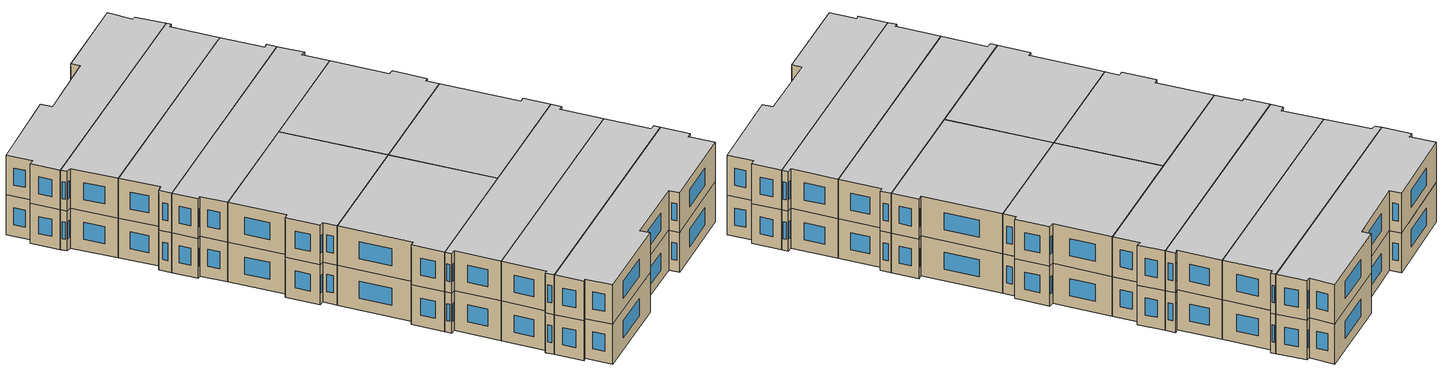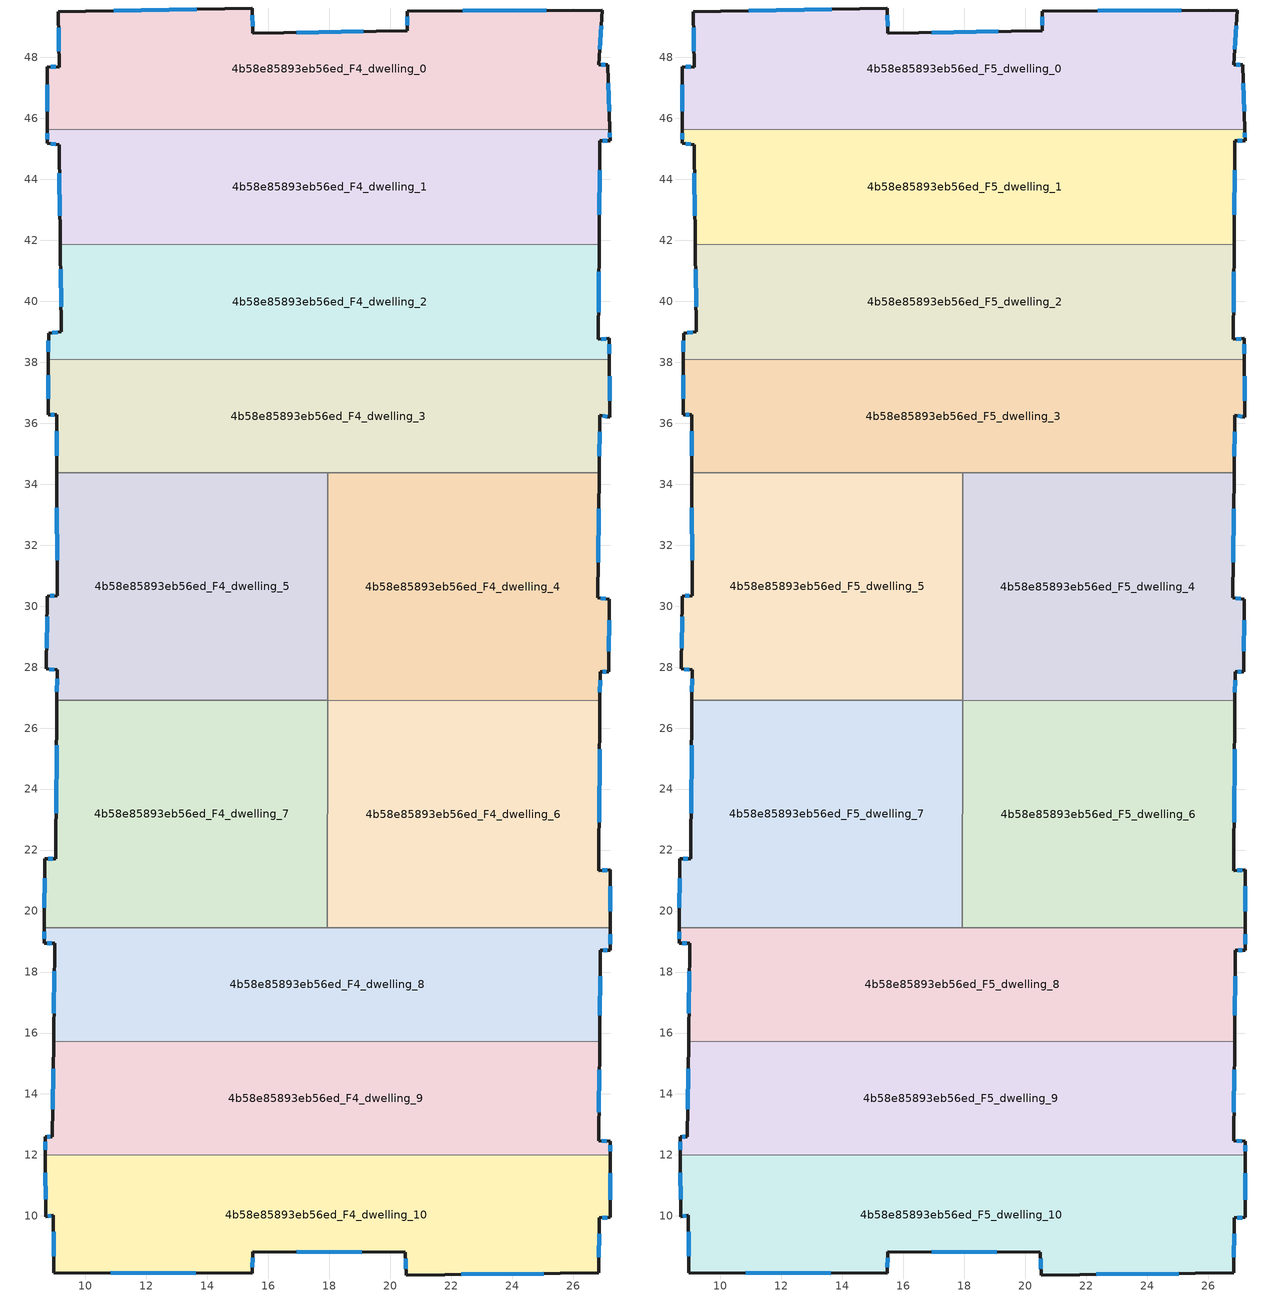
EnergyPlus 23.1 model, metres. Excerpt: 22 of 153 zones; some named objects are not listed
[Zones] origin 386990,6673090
4b58e85893eb56ed_F4_dwelling_0
 floor to 4b58e85893eb56ed_F3_dwelling_0 (EU_floor_Construction): 26.95,49.55 26.84,47.76 27.13,47.75 27.2,45.63 8.75,45.64 8.75,47.69 9.14,47.68 9.12,49.49 15.48,49.62 15.49,48.79 20.56,48.87 20.55,49.52 z12
 wall outside (EU_wall_Construction): 27.2,45.63 27.13,47.75 26.84,47.76 26.95,49.55 20.55,49.52 20.56,48.87 15.49,48.79 15.48,49.62 9.12,49.49 9.14,47.68 8.75,47.69 8.75,45.64 z12:15
 wall to 4b58e85893eb56ed_F4_dwelling_1 (EU_wall_Construction): 8.75,45.64 27.2,45.63 z12:15
 window (EU_Window_Construction): 25.13,49.54 22.38,49.53 / 26.87,48.27 26.92,49.04 / 27.05,47.75 26.92,47.76 / 27.18,46.24 27.15,47.14 / 8.75,47.11 8.75,46.23 / 9.03,47.68 8.86,47.69 / 9.13,48.97 9.14,48.2 / 13.66,49.58 10.94,49.52 / 15.49,49.03 15.48,49.38 / 19.11,48.85 16.94,48.81 / 20.56,49.33 20.56,49.06 z12.86:14.14
4b58e85893eb56ed_F4_dwelling_1
 floor to 4b58e85893eb56ed_F3_dwelling_1 (EU_floor_Construction): 27.2,45.63 27.21,45.27 26.88,45.27 26.85,41.86 9.18,41.87 9.14,45.13 8.75,45.19 8.75,45.64 z12
 wall outside (EU_wall_Construction): 8.75,45.64 8.75,45.19 9.14,45.13 9.18,41.87 / 26.85,41.86 26.88,45.27 27.21,45.27 27.2,45.63 z12:15
 wall to 4b58e85893eb56ed_F4_dwelling_2 (EU_wall_Construction): 9.18,41.87 26.85,41.86 z12:15
 window (EU_Window_Construction): 9.15,44.2 9.17,42.8 / 8.86,45.17 9.03,45.14 / 8.75,45.51 8.75,45.32 / 27.21,45.37 27.2,45.53 / 26.98,45.27 27.12,45.27 / 26.86,42.83 26.87,44.29 z12.86:14.14
4b58e85893eb56ed_F4_dwelling_10
 floor to 4b58e85893eb56ed_F3_dwelling_10 (EU_floor_Construction): 27.22,11.99 27.22,9.95 26.85,9.94 26.85,8.13 20.52,8.06 20.5,8.8 15.5,8.83 15.48,8.12 8.97,8.13 8.95,10.02 8.7,9.97 8.69,12 z12
 wall outside (EU_wall_Construction): 8.69,12 8.7,9.97 8.95,10.02 8.97,8.13 15.48,8.12 15.5,8.83 20.5,8.8 20.52,8.06 26.85,8.13 26.85,9.94 27.22,9.95 27.22,11.99 z12:15
 wall to 4b58e85893eb56ed_F4_dwelling_9 (EU_wall_Construction): 27.22,11.99 8.69,12 z12:15
 window (EU_Window_Construction): 22.33,8.08 25.04,8.11 / 20.51,8.59 20.51,8.27 / 16.93,8.82 19.07,8.81 / 15.48,8.33 15.49,8.63 / 10.83,8.13 13.62,8.13 / 8.96,9.48 8.97,8.67 / 8.77,9.99 8.88,10 / 8.69,11.42 8.7,10.55 / 27.22,10.53 27.22,11.41 / 26.96,9.94 27.11,9.95 / 26.85,8.65 26.85,9.42 z12.86:14.14
4b58e85893eb56ed_F4_dwelling_2
 floor to 4b58e85893eb56ed_F3_dwelling_2 (EU_floor_Construction): 26.85,41.86 26.83,38.75 27.18,38.79 27.19,38.08 8.79,38.09 8.79,38.95 9.22,39 9.18,41.87 z12
 wall outside (EU_wall_Construction): 9.18,41.87 9.22,39 8.79,38.95 8.79,38.09 / 27.19,38.08 27.18,38.79 26.83,38.75 26.85,41.86 z12:15
 wall to 4b58e85893eb56ed_F4_dwelling_3 (EU_wall_Construction): 8.79,38.09 27.19,38.08 z12:15
 window (EU_Window_Construction): 8.79,38.7 8.79,38.34 / 9.1,38.98 8.91,38.96 / 9.19,41.05 9.21,39.82 / 26.84,39.64 26.85,40.97 / 27.08,38.78 26.93,38.76 / 27.19,38.28 27.19,38.59 z12.86:14.14
4b58e85893eb56ed_F4_dwelling_3
 floor to 4b58e85893eb56ed_F3_dwelling_3 (EU_floor_Construction): 27.19,38.08 27.21,36.2 26.88,36.26 26.86,34.37 9.07,34.38 9.07,36.28 8.78,36.28 8.79,38.09 z12
 wall outside (EU_wall_Construction): 8.79,38.09 8.78,36.28 9.07,36.28 9.07,34.38 / 26.86,34.37 26.88,36.26 27.21,36.2 27.19,38.08 z12:15
 wall to 4b58e85893eb56ed_F4_dwelling_4 (EU_wall_Construction): 17.96,34.38 26.86,34.37 z12:15
 wall to 4b58e85893eb56ed_F4_dwelling_5 (EU_wall_Construction): 9.07,34.38 17.96,34.38 z12:15
 window (EU_Window_Construction): 9.07,35.74 9.07,34.93 / 8.86,36.28 8.99,36.28 / 8.79,37.57 8.78,36.8 / 27.2,36.73 27.2,37.54 / 26.97,36.24 27.12,36.21 / 26.86,34.91 26.87,35.72 z12.86:14.14
4b58e85893eb56ed_F4_dwelling_4
 floor to 4b58e85893eb56ed_F3_dwelling_4 (EU_floor_Construction): 26.86,34.37 26.8,30.27 27.18,30.22 27.16,27.85 26.89,27.84 26.88,26.9 17.95,26.91 17.96,34.38 z12
 wall outside (EU_wall_Construction): 26.88,26.9 26.89,27.84 27.16,27.85 27.18,30.22 26.8,30.27 26.86,34.37 z12:15
 wall to 4b58e85893eb56ed_F4_dwelling_5 (EU_wall_Construction): 17.96,34.38 17.95,26.91 z12:15
 wall to 4b58e85893eb56ed_F4_dwelling_6 (EU_wall_Construction): 17.95,26.91 26.88,26.9 z12:15
 window (EU_Window_Construction): 26.88,27.17 26.88,27.57 / 26.82,31.44 26.84,33.2 / 27.08,30.24 26.91,30.26 / 27.17,28.53 27.18,29.54 / 26.97,27.84 27.09,27.85 z12.86:14.14
4b58e85893eb56ed_F4_dwelling_5
 floor to 4b58e85893eb56ed_F3_dwelling_5 (EU_floor_Construction): 17.96,34.38 17.95,26.91 9.07,26.91 9.08,27.91 8.72,27.94 8.76,30.33 9.07,30.35 9.07,34.38 z12
 wall outside (EU_wall_Construction): 9.07,34.38 9.07,30.35 8.76,30.33 8.72,27.94 9.08,27.91 9.07,26.91 z12:15
 wall to 4b58e85893eb56ed_F4_dwelling_7 (EU_wall_Construction): 9.07,26.91 17.95,26.91 z12:15
 window (EU_Window_Construction): 8.82,27.93 8.98,27.92 / 8.75,29.65 8.73,28.63 / 8.98,30.34 8.85,30.34 / 9.07,33.23 9.07,31.5 / 9.08,27.62 9.07,27.2 z12.86:14.14
4b58e85893eb56ed_F4_dwelling_6
 floor to 4b58e85893eb56ed_F3_dwelling_6 (EU_floor_Construction): 26.88,26.9 26.84,21.32 27.23,21.35 27.22,19.45 17.94,19.45 17.95,26.91 z12
 wall outside (EU_wall_Construction): 27.22,19.45 27.23,21.35 26.84,21.32 26.88,26.9 z12:15
 wall to 4b58e85893eb56ed_F4_dwelling_7 (EU_wall_Construction): 17.95,26.91 17.94,19.45 z12:15
 wall to 4b58e85893eb56ed_F4_dwelling_8 (EU_wall_Construction): 17.94,19.45 27.22,19.45 z12:15
 window (EU_Window_Construction): 26.85,22.92 26.87,25.31 / 27.12,21.34 26.95,21.33 / 27.22,19.99 27.22,20.81 z12.86:14.14
4b58e85893eb56ed_F4_dwelling_7
 floor to 4b58e85893eb56ed_F3_dwelling_7 (EU_floor_Construction): 17.95,26.91 17.94,19.45 8.65,19.46 8.68,21.72 9.03,21.72 9.07,26.91 z12
 wall outside (EU_wall_Construction): 9.07,26.91 9.03,21.72 8.68,21.72 8.65,19.46 z12:15
 wall to 4b58e85893eb56ed_F4_dwelling_8 (EU_wall_Construction): 8.65,19.46 17.94,19.45 z12:15
 window (EU_Window_Construction): 8.93,21.72 8.78,21.72 / 9.06,25.43 9.04,23.2 / 8.67,21.07 8.66,20.1 z12.86:14.14
4b58e85893eb56ed_F4_dwelling_8
 floor to 4b58e85893eb56ed_F3_dwelling_8 (EU_floor_Construction): 27.22,19.45 27.21,18.71 26.89,18.72 26.87,15.72 8.96,15.73 9,18.94 8.65,18.95 8.65,19.46 z12
 wall outside (EU_wall_Construction): 8.65,19.46 8.65,18.95 9,18.94 8.96,15.73 / 26.87,15.72 26.89,18.72 27.21,18.71 27.22,19.45 z12:15
 wall to 4b58e85893eb56ed_F4_dwelling_9 (EU_wall_Construction): 8.96,15.73 26.87,15.72 z12:15
 window (EU_Window_Construction): 8.99,18.02 8.97,16.65 / 8.75,18.94 8.9,18.94 / 8.65,19.31 8.65,19.09 / 27.21,18.92 27.21,19.24 / 26.98,18.71 27.12,18.71 / 26.87,16.58 26.89,17.86 z12.86:14.14
4b58e85893eb56ed_F4_dwelling_9
 floor to 4b58e85893eb56ed_F3_dwelling_9 (EU_floor_Construction): 26.87,15.72 26.84,12.46 27.22,12.44 27.22,11.99 8.69,12 8.69,12.6 8.91,12.6 8.96,15.73 z12
 wall outside (EU_wall_Construction): 8.96,15.73 8.91,12.6 8.69,12.6 8.69,12 / 27.22,11.99 27.22,12.44 26.84,12.46 26.87,15.72 z12:15
 window (EU_Window_Construction): 8.69,12.43 8.69,12.17 / 8.85,12.6 8.75,12.6 / 8.95,14.84 8.93,13.49 / 26.84,13.39 26.86,14.79 / 27.11,12.45 26.94,12.46 / 27.22,12.12 27.22,12.31 z12.86:14.14
4b58e85893eb56ed_F5_dwelling_0
 floor to 4b58e85893eb56ed_F4_dwelling_0 (EU_floor_Construction): 26.95,49.55 26.84,47.76 27.13,47.75 27.2,45.63 8.75,45.64 8.75,47.69 9.14,47.68 9.12,49.49 15.48,49.62 15.49,48.79 20.56,48.87 20.55,49.52 z15
 wall outside (EU_wall_Construction): 27.2,45.63 27.13,47.75 26.84,47.76 26.95,49.55 20.55,49.52 20.56,48.87 15.49,48.79 15.48,49.62 9.12,49.49 9.14,47.68 8.75,47.69 8.75,45.64 z15:18
 wall to 4b58e85893eb56ed_F5_dwelling_1 (EU_wall_Construction): 8.75,45.64 27.2,45.63 z15:18
 window (EU_Window_Construction): 25.13,49.54 22.38,49.53 / 26.87,48.27 26.92,49.04 / 27.05,47.75 26.92,47.76 / 27.18,46.24 27.15,47.14 / 8.75,47.11 8.75,46.23 / 9.03,47.68 8.86,47.69 / 9.13,48.97 9.14,48.2 / 13.66,49.58 10.94,49.52 / 15.49,49.03 15.48,49.38 / 19.11,48.85 16.94,48.81 / 20.56,49.33 20.56,49.06 z15.86:17.14
 ceiling to 4b58e85893eb56ed_F6_dwelling_0 (EU_floor_Construction): 27.2,45.63 27.13,47.75 26.84,47.76 26.95,49.55 20.55,49.52 20.56,48.87 15.49,48.79 15.48,49.62 9.12,49.49 9.14,47.68 8.75,47.69 8.75,45.64 z18
4b58e85893eb56ed_F5_dwelling_1
 floor to 4b58e85893eb56ed_F4_dwelling_1 (EU_floor_Construction): 27.2,45.63 27.21,45.27 26.88,45.27 26.85,41.86 9.18,41.87 9.14,45.13 8.75,45.19 8.75,45.64 z15
 wall outside (EU_wall_Construction): 8.75,45.64 8.75,45.19 9.14,45.13 9.18,41.87 / 26.85,41.86 26.88,45.27 27.21,45.27 27.2,45.63 z15:18
 wall to 4b58e85893eb56ed_F5_dwelling_2 (EU_wall_Construction): 9.18,41.87 26.85,41.86 z15:18
 window (EU_Window_Construction): 9.15,44.2 9.17,42.8 / 8.86,45.17 9.03,45.14 / 8.75,45.51 8.75,45.32 / 27.21,45.37 27.2,45.53 / 26.98,45.27 27.12,45.27 / 26.86,42.83 26.87,44.29 z15.86:17.14
 ceiling to 4b58e85893eb56ed_F6_dwelling_1 (EU_floor_Construction): 26.85,41.86 26.88,45.27 27.21,45.27 27.2,45.63 8.75,45.64 8.75,45.19 9.14,45.13 9.18,41.87 z18
4b58e85893eb56ed_F5_dwelling_10
 floor to 4b58e85893eb56ed_F4_dwelling_10 (EU_floor_Construction): 27.22,11.99 27.22,9.95 26.85,9.94 26.85,8.13 20.52,8.06 20.5,8.8 15.5,8.83 15.48,8.12 8.97,8.13 8.95,10.02 8.7,9.97 8.69,12 z15
 wall outside (EU_wall_Construction): 8.69,12 8.7,9.97 8.95,10.02 8.97,8.13 15.48,8.12 15.5,8.83 20.5,8.8 20.52,8.06 26.85,8.13 26.85,9.94 27.22,9.95 27.22,11.99 z15:18
 wall to 4b58e85893eb56ed_F5_dwelling_9 (EU_wall_Construction): 27.22,11.99 8.69,12 z15:18
 window (EU_Window_Construction): 22.33,8.08 25.04,8.11 / 20.51,8.59 20.51,8.27 / 16.93,8.82 19.07,8.81 / 15.48,8.33 15.49,8.63 / 10.83,8.13 13.62,8.13 / 8.96,9.48 8.97,8.67 / 8.77,9.99 8.88,10 / 8.69,11.42 8.7,10.55 / 27.22,10.53 27.22,11.41 / 26.96,9.94 27.11,9.95 / 26.85,8.65 26.85,9.42 z15.86:17.14
 ceiling to 4b58e85893eb56ed_F6_dwelling_10 (EU_floor_Construction): 26.85,8.13 26.85,9.94 27.22,9.95 27.22,11.99 8.69,12 8.7,9.97 8.95,10.02 8.97,8.13 15.48,8.12 15.5,8.83 20.5,8.8 20.52,8.06 z18
4b58e85893eb56ed_F5_dwelling_2
 floor to 4b58e85893eb56ed_F4_dwelling_2 (EU_floor_Construction): 26.85,41.86 26.83,38.75 27.18,38.79 27.19,38.08 8.79,38.09 8.79,38.95 9.22,39 9.18,41.87 z15
 wall outside (EU_wall_Construction): 9.18,41.87 9.22,39 8.79,38.95 8.79,38.09 / 27.19,38.08 27.18,38.79 26.83,38.75 26.85,41.86 z15:18
 wall to 4b58e85893eb56ed_F5_dwelling_3 (EU_wall_Construction): 8.79,38.09 27.19,38.08 z15:18
 window (EU_Window_Construction): 8.79,38.7 8.79,38.34 / 9.1,38.98 8.91,38.96 / 9.19,41.05 9.21,39.82 / 26.84,39.64 26.85,40.97 / 27.08,38.78 26.93,38.76 / 27.19,38.28 27.19,38.59 z15.86:17.14
 ceiling to 4b58e85893eb56ed_F6_dwelling_2 (EU_floor_Construction): 27.19,38.08 27.18,38.79 26.83,38.75 26.85,41.86 9.18,41.87 9.22,39 8.79,38.95 8.79,38.09 z18
4b58e85893eb56ed_F5_dwelling_3
 floor to 4b58e85893eb56ed_F4_dwelling_3 (EU_floor_Construction): 27.19,38.08 27.21,36.2 26.88,36.26 26.86,34.37 9.07,34.38 9.07,36.28 8.78,36.28 8.79,38.09 z15
 wall outside (EU_wall_Construction): 8.79,38.09 8.78,36.28 9.07,36.28 9.07,34.38 / 26.86,34.37 26.88,36.26 27.21,36.2 27.19,38.08 z15:18
 wall to 4b58e85893eb56ed_F5_dwelling_4 (EU_wall_Construction): 17.96,34.38 26.86,34.37 z15:18
 wall to 4b58e85893eb56ed_F5_dwelling_5 (EU_wall_Construction): 9.07,34.38 17.96,34.38 z15:18
 window (EU_Window_Construction): 9.07,35.74 9.07,34.93 / 8.86,36.28 8.99,36.28 / 8.79,37.57 8.78,36.8 / 27.2,36.73 27.2,37.54 / 26.97,36.24 27.12,36.21 / 26.86,34.91 26.87,35.72 z15.86:17.14
 ceiling to 4b58e85893eb56ed_F6_dwelling_3 (EU_floor_Construction): 26.86,34.37 26.88,36.26 27.21,36.2 27.19,38.08 8.79,38.09 8.78,36.28 9.07,36.28 9.07,34.38 z18
4b58e85893eb56ed_F5_dwelling_4
 floor to 4b58e85893eb56ed_F4_dwelling_4 (EU_floor_Construction): 26.86,34.37 26.8,30.27 27.18,30.22 27.16,27.85 26.89,27.84 26.88,26.9 17.95,26.91 17.96,34.38 z15
 wall outside (EU_wall_Construction): 26.88,26.9 26.89,27.84 27.16,27.85 27.18,30.22 26.8,30.27 26.86,34.37 z15:18
 wall to 4b58e85893eb56ed_F5_dwelling_5 (EU_wall_Construction): 17.96,34.38 17.95,26.91 z15:18
 wall to 4b58e85893eb56ed_F5_dwelling_6 (EU_wall_Construction): 17.95,26.91 26.88,26.9 z15:18
 window (EU_Window_Construction): 26.88,27.17 26.88,27.57 / 26.82,31.44 26.84,33.2 / 27.08,30.24 26.91,30.26 / 27.17,28.53 27.18,29.54 / 26.97,27.84 27.09,27.85 z15.86:17.14
 ceiling to 4b58e85893eb56ed_F6_dwelling_4 (EU_floor_Construction): 26.88,26.9 26.89,27.84 27.16,27.85 27.18,30.22 26.8,30.27 26.86,34.37 17.96,34.38 17.95,26.91 z18
4b58e85893eb56ed_F5_dwelling_5
 floor to 4b58e85893eb56ed_F4_dwelling_5 (EU_floor_Construction): 17.96,34.38 17.95,26.91 9.07,26.91 9.08,27.91 8.72,27.94 8.76,30.33 9.07,30.35 9.07,34.38 z15
 wall outside (EU_wall_Construction): 9.07,34.38 9.07,30.35 8.76,30.33 8.72,27.94 9.08,27.91 9.07,26.91 z15:18
 wall to 4b58e85893eb56ed_F5_dwelling_7 (EU_wall_Construction): 9.07,26.91 17.95,26.91 z15:18
 window (EU_Window_Construction): 8.82,27.93 8.98,27.92 / 8.75,29.65 8.73,28.63 / 8.98,30.34 8.85,30.34 / 9.07,33.23 9.07,31.5 / 9.08,27.62 9.07,27.2 z15.86:17.14
 ceiling to 4b58e85893eb56ed_F6_dwelling_5 (EU_floor_Construction): 17.95,26.91 17.96,34.38 9.07,34.38 9.07,30.35 8.76,30.33 8.72,27.94 9.08,27.91 9.07,26.91 z18
4b58e85893eb56ed_F5_dwelling_6
 floor to 4b58e85893eb56ed_F4_dwelling_6 (EU_floor_Construction): 26.88,26.9 26.84,21.32 27.23,21.35 27.22,19.45 17.94,19.45 17.95,26.91 z15
 wall outside (EU_wall_Construction): 27.22,19.45 27.23,21.35 26.84,21.32 26.88,26.9 z15:18
 wall to 4b58e85893eb56ed_F5_dwelling_7 (EU_wall_Construction): 17.95,26.91 17.94,19.45 z15:18
 wall to 4b58e85893eb56ed_F5_dwelling_8 (EU_wall_Construction): 17.94,19.45 27.22,19.45 z15:18
 window (EU_Window_Construction): 26.85,22.92 26.87,25.31 / 27.12,21.34 26.95,21.33 / 27.22,19.99 27.22,20.81 z15.86:17.14
 ceiling to 4b58e85893eb56ed_F6_dwelling_6 (EU_floor_Construction): 27.22,19.45 27.23,21.35 26.84,21.32 26.88,26.9 17.95,26.91 17.94,19.45 z18
4b58e85893eb56ed_F5_dwelling_7
 floor to 4b58e85893eb56ed_F4_dwelling_7 (EU_floor_Construction): 17.95,26.91 17.94,19.45 8.65,19.46 8.68,21.72 9.03,21.72 9.07,26.91 z15
 wall outside (EU_wall_Construction): 9.07,26.91 9.03,21.72 8.68,21.72 8.65,19.46 z15:18
 wall to 4b58e85893eb56ed_F5_dwelling_8 (EU_wall_Construction): 8.65,19.46 17.94,19.45 z15:18
 window (EU_Window_Construction): 8.93,21.72 8.78,21.72 / 9.06,25.43 9.04,23.2 / 8.67,21.07 8.66,20.1 z15.86:17.14
 ceiling to 4b58e85893eb56ed_F6_dwelling_7 (EU_floor_Construction): 17.94,19.45 17.95,26.91 9.07,26.91 9.03,21.72 8.68,21.72 8.65,19.46 z18
4b58e85893eb56ed_F5_dwelling_8
 floor to 4b58e85893eb56ed_F4_dwelling_8 (EU_floor_Construction): 27.22,19.45 27.21,18.71 26.89,18.72 26.87,15.72 8.96,15.73 9,18.94 8.65,18.95 8.65,19.46 z15
 wall outside (EU_wall_Construction): 8.65,19.46 8.65,18.95 9,18.94 8.96,15.73 / 26.87,15.72 26.89,18.72 27.21,18.71 27.22,19.45 z15:18
 wall to 4b58e85893eb56ed_F5_dwelling_9 (EU_wall_Construction): 8.96,15.73 26.87,15.72 z15:18
 window (EU_Window_Construction): 8.99,18.02 8.97,16.65 / 8.75,18.94 8.9,18.94 / 8.65,19.31 8.65,19.09 / 27.21,18.92 27.21,19.24 / 26.98,18.71 27.12,18.71 / 26.87,16.58 26.89,17.86 z15.86:17.14
 ceiling to 4b58e85893eb56ed_F6_dwelling_8 (EU_floor_Construction): 26.87,15.72 26.89,18.72 27.21,18.71 27.22,19.45 8.65,19.46 8.65,18.95 9,18.94 8.96,15.73 z18
4b58e85893eb56ed_F5_dwelling_9
 floor to 4b58e85893eb56ed_F4_dwelling_9 (EU_floor_Construction): 26.87,15.72 26.84,12.46 27.22,12.44 27.22,11.99 8.69,12 8.69,12.6 8.91,12.6 8.96,15.73 z15
 wall outside (EU_wall_Construction): 8.96,15.73 8.91,12.6 8.69,12.6 8.69,12 / 27.22,11.99 27.22,12.44 26.84,12.46 26.87,15.72 z15:18
 window (EU_Window_Construction): 8.69,12.43 8.69,12.17 / 8.85,12.6 8.75,12.6 / 8.95,14.84 8.93,13.49 / 26.84,13.39 26.86,14.79 / 27.11,12.45 26.94,12.46 / 27.22,12.12 27.22,12.31 z15.86:17.14
 ceiling to 4b58e85893eb56ed_F6_dwelling_9 (EU_floor_Construction): 27.22,11.99 27.22,12.44 26.84,12.46 26.87,15.72 8.96,15.73 8.91,12.6 8.69,12.6 8.69,12 z18
[Building]
EU S2 Campaign: North Axis=0; Terrain=City; Solar Distribution=FullExterior
[Site:Location]
Helsinki-Vantaa.AP: Latitude=60.317; Longitude=24.963; Time Zone=2; Elevation=54.6
[SizingPeriod:WeatherFileDays]
AnnualSizingPeriod: Begin Month=1; Begin Day of Month=1; End Month=12; End Day of Month=31; Day of Week for Start Day=Monday; Use Weather File Daylight Saving Period=No; Use Weather File Rain and Snow Indicators=No
[MATERIAL]
EU_InternalMass_Material: Roughness=MediumRough; Thickness=0.1; Conductivity=1; Density=1800; Specific Heat=900; Thermal Absorptance=0.9; Solar Absorptance=0.7; Visible Absorptance=0.7
[MATERIAL:NOMASS] Roughness=MediumRough; Thermal Absorptance=0.9; Solar Absorptance=0.7; Visible Absorptance=0.7
Name | Thermal Resistance
EU_wall_NoMass | 1.10183
EU_floor_NoMass | 1.70606
[WINDOWMATERIAL:SIMPLEGLAZINGSYSTEM]
EU_Window_SimpleGlazing: UFactor=3.11035; Solar Heat Gain Coefficient=0.8; Visible Transmittance=0.8
[CONSTRUCTION]
EU_wall_Construction: EU_wall_NoMass
EU_floor_Construction: EU_floor_NoMass
EU_Window_Construction: EU_Window_SimpleGlazing
EU_InternalMass_Construction: EU_InternalMass_Material
[ZONE] Type=1; Multiplier=1; Ceiling Height=autocalculate; Floor Area=autocalculate; Part of Total Floor Area=Yes
Name | Volume
4b58e85893eb56ed_F4_dwelling_0; 4b58e85893eb56ed_F5_dwelling_0 | 201.502
4b58e85893eb56ed_F4_dwelling_1; 4b58e85893eb56ed_F5_dwelling_1 | 201.472
4b58e85893eb56ed_F4_dwelling_10; 4b58e85893eb56ed_F5_dwelling_10 | 201.491
4b58e85893eb56ed_F4_dwelling_2; 4b58e85893eb56ed_F5_dwelling_2; 4b58e85893eb56ed_F4_dwelling_4; 4b58e85893eb56ed_F5_dwelling_4; 4b58e85893eb56ed_F4_dwelling_7; 4b58e85893eb56ed_F5_dwelling_7 | 201.483
4b58e85893eb56ed_F4_dwelling_3; 4b58e85893eb56ed_F5_dwelling_3 | 201.488
4b58e85893eb56ed_F4_dwelling_5; 4b58e85893eb56ed_F5_dwelling_5 | 201.493
4b58e85893eb56ed_F4_dwelling_6; 4b58e85893eb56ed_F5_dwelling_6 | 201.494
4b58e85893eb56ed_F4_dwelling_8; 4b58e85893eb56ed_F5_dwelling_8 | 201.497
4b58e85893eb56ed_F4_dwelling_9; 4b58e85893eb56ed_F5_dwelling_9 | 201.473
[INTERNALMASS] Construction=EU_InternalMass_Construction
Name | Zone or ZoneList | Surface Area
4b58e85893eb56ed_F4_dwelling_0_EU_InternalMass | 4b58e85893eb56ed_F4_dwelling_0 | 67.1672
4b58e85893eb56ed_F4_dwelling_1_EU_InternalMass | 4b58e85893eb56ed_F4_dwelling_1 | 67.1578
4b58e85893eb56ed_F4_dwelling_2_EU_InternalMass | 4b58e85893eb56ed_F4_dwelling_2 | 67.1612
4b58e85893eb56ed_F4_dwelling_3_EU_InternalMass | 4b58e85893eb56ed_F4_dwelling_3 | 67.1629
4b58e85893eb56ed_F4_dwelling_4_EU_InternalMass | 4b58e85893eb56ed_F4_dwelling_4 | 67.161
4b58e85893eb56ed_F4_dwelling_5_EU_InternalMass | 4b58e85893eb56ed_F4_dwelling_5 | 67.1645
4b58e85893eb56ed_F4_dwelling_6_EU_InternalMass | 4b58e85893eb56ed_F4_dwelling_6 | 67.1639
4b58e85893eb56ed_F4_dwelling_7_EU_InternalMass | 4b58e85893eb56ed_F4_dwelling_7 | 67.1611
4b58e85893eb56ed_F4_dwelling_8_EU_InternalMass | 4b58e85893eb56ed_F4_dwelling_8 | 67.1652
4b58e85893eb56ed_F4_dwelling_9_EU_InternalMass | 4b58e85893eb56ed_F4_dwelling_9 | 67.1577
4b58e85893eb56ed_F4_dwelling_10_EU_InternalMass | 4b58e85893eb56ed_F4_dwelling_10 | 67.1641
4b58e85893eb56ed_F5_dwelling_0_EU_InternalMass | 4b58e85893eb56ed_F5_dwelling_0 | 67.1672
4b58e85893eb56ed_F5_dwelling_1_EU_InternalMass | 4b58e85893eb56ed_F5_dwelling_1 | 67.1578
4b58e85893eb56ed_F5_dwelling_2_EU_InternalMass | 4b58e85893eb56ed_F5_dwelling_2 | 67.1612
4b58e85893eb56ed_F5_dwelling_3_EU_InternalMass | 4b58e85893eb56ed_F5_dwelling_3 | 67.1629
4b58e85893eb56ed_F5_dwelling_4_EU_InternalMass | 4b58e85893eb56ed_F5_dwelling_4 | 67.161
4b58e85893eb56ed_F5_dwelling_5_EU_InternalMass | 4b58e85893eb56ed_F5_dwelling_5 | 67.1645
4b58e85893eb56ed_F5_dwelling_6_EU_InternalMass | 4b58e85893eb56ed_F5_dwelling_6 | 67.1639
4b58e85893eb56ed_F5_dwelling_7_EU_InternalMass | 4b58e85893eb56ed_F5_dwelling_7 | 67.1611
4b58e85893eb56ed_F5_dwelling_8_EU_InternalMass | 4b58e85893eb56ed_F5_dwelling_8 | 67.1652
4b58e85893eb56ed_F5_dwelling_9_EU_InternalMass | 4b58e85893eb56ed_F5_dwelling_9 | 67.1577
4b58e85893eb56ed_F5_dwelling_10_EU_InternalMass | 4b58e85893eb56ed_F5_dwelling_10 | 67.1641
[OTHEREQUIPMENT] Fuel Type=Electricity; Design Level Calculation Method=Watts/Area; Power per Zone Floor Area=1; Fraction Latent=0; Fraction Radiant=0; Fraction Lost=0; Carbon Dioxide Generation Rate=0; EndUse Subcategory=EU_Step8_InternalGains
Name | Zone or ZoneList or Space or SpaceList | Schedule
EU_Step8_InternalGain_4b58e85893eb56ed_F4_dwelling_0_f000 | 4b58e85893eb56ed_F4_dwelling_0 | EU_Step8_GainSchedule_4b58e85893eb56ed_F4_dwelling_0_f000
EU_Step8_InternalGain_4b58e85893eb56ed_F4_dwelling_1_f000 | 4b58e85893eb56ed_F4_dwelling_1 | EU_Step8_GainSchedule_4b58e85893eb56ed_F4_dwelling_1_f000
EU_Step8_InternalGain_4b58e85893eb56ed_F4_dwelling_2_f000 | 4b58e85893eb56ed_F4_dwelling_2 | EU_Step8_GainSchedule_4b58e85893eb56ed_F4_dwelling_2_f000
EU_Step8_InternalGain_4b58e85893eb56ed_F4_dwelling_3_f000 | 4b58e85893eb56ed_F4_dwelling_3 | EU_Step8_GainSchedule_4b58e85893eb56ed_F4_dwelling_3_f000
EU_Step8_InternalGain_4b58e85893eb56ed_F4_dwelling_4_f000 | 4b58e85893eb56ed_F4_dwelling_4 | EU_Step8_GainSchedule_4b58e85893eb56ed_F4_dwelling_4_f000
EU_Step8_InternalGain_4b58e85893eb56ed_F4_dwelling_5_f000 | 4b58e85893eb56ed_F4_dwelling_5 | EU_Step8_GainSchedule_4b58e85893eb56ed_F4_dwelling_5_f000
EU_Step8_InternalGain_4b58e85893eb56ed_F4_dwelling_6_f000 | 4b58e85893eb56ed_F4_dwelling_6 | EU_Step8_GainSchedule_4b58e85893eb56ed_F4_dwelling_6_f000
EU_Step8_InternalGain_4b58e85893eb56ed_F4_dwelling_7_f000 | 4b58e85893eb56ed_F4_dwelling_7 | EU_Step8_GainSchedule_4b58e85893eb56ed_F4_dwelling_7_f000
EU_Step8_InternalGain_4b58e85893eb56ed_F4_dwelling_8_f000 | 4b58e85893eb56ed_F4_dwelling_8 | EU_Step8_GainSchedule_4b58e85893eb56ed_F4_dwelling_8_f000
EU_Step8_InternalGain_4b58e85893eb56ed_F4_dwelling_9_f000 | 4b58e85893eb56ed_F4_dwelling_9 | EU_Step8_GainSchedule_4b58e85893eb56ed_F4_dwelling_9_f000
EU_Step8_InternalGain_4b58e85893eb56ed_F4_dwelling_10_f000 | 4b58e85893eb56ed_F4_dwelling_10 | EU_Step8_GainSchedule_4b58e85893eb56ed_F4_dwelling_10_f000
EU_Step8_InternalGain_4b58e85893eb56ed_F5_dwelling_0_f000 | 4b58e85893eb56ed_F5_dwelling_0 | EU_Step8_GainSchedule_4b58e85893eb56ed_F5_dwelling_0_f000
EU_Step8_InternalGain_4b58e85893eb56ed_F5_dwelling_1_f000 | 4b58e85893eb56ed_F5_dwelling_1 | EU_Step8_GainSchedule_4b58e85893eb56ed_F5_dwelling_1_f000
EU_Step8_InternalGain_4b58e85893eb56ed_F5_dwelling_2_f000 | 4b58e85893eb56ed_F5_dwelling_2 | EU_Step8_GainSchedule_4b58e85893eb56ed_F5_dwelling_2_f000
EU_Step8_InternalGain_4b58e85893eb56ed_F5_dwelling_3_f000 | 4b58e85893eb56ed_F5_dwelling_3 | EU_Step8_GainSchedule_4b58e85893eb56ed_F5_dwelling_3_f000
EU_Step8_InternalGain_4b58e85893eb56ed_F5_dwelling_4_f000 | 4b58e85893eb56ed_F5_dwelling_4 | EU_Step8_GainSchedule_4b58e85893eb56ed_F5_dwelling_4_f000
EU_Step8_InternalGain_4b58e85893eb56ed_F5_dwelling_5_f000 | 4b58e85893eb56ed_F5_dwelling_5 | EU_Step8_GainSchedule_4b58e85893eb56ed_F5_dwelling_5_f000
EU_Step8_InternalGain_4b58e85893eb56ed_F5_dwelling_6_f000 | 4b58e85893eb56ed_F5_dwelling_6 | EU_Step8_GainSchedule_4b58e85893eb56ed_F5_dwelling_6_f000
EU_Step8_InternalGain_4b58e85893eb56ed_F5_dwelling_7_f000 | 4b58e85893eb56ed_F5_dwelling_7 | EU_Step8_GainSchedule_4b58e85893eb56ed_F5_dwelling_7_f000
EU_Step8_InternalGain_4b58e85893eb56ed_F5_dwelling_8_f000 | 4b58e85893eb56ed_F5_dwelling_8 | EU_Step8_GainSchedule_4b58e85893eb56ed_F5_dwelling_8_f000
EU_Step8_InternalGain_4b58e85893eb56ed_F5_dwelling_9_f000 | 4b58e85893eb56ed_F5_dwelling_9 | EU_Step8_GainSchedule_4b58e85893eb56ed_F5_dwelling_9_f000
EU_Step8_InternalGain_4b58e85893eb56ed_F5_dwelling_10_f000 | 4b58e85893eb56ed_F5_dwelling_10 | EU_Step8_GainSchedule_4b58e85893eb56ed_F5_dwelling_10_f000
[ZONEVENTILATION:DESIGNFLOWRATE] Schedule=EU_AlwaysOn; Design Flow Rate Calculation Method=AirChanges/Hour; Air Changes per Hour=0.756316; Ventilation Type=Natural; Fan Pressure Rise=0; Fan Total Efficiency=1; Constant Term Coefficient=1; Temperature Term Coefficient=0; Velocity Term Coefficient=0; Velocity Squared Term Coefficient=0; Minimum Indoor Temperature=-100; Maximum Indoor Temperature=100; Delta Temperature=-100; Minimum Outdoor Temperature=-100; Maximum Outdoor Temperature=100; Maximum Wind Speed=40
Name | Zone or ZoneList or Space or SpaceList
EU_ConstantAir_4b58e85893eb56ed_F4_dwelling_0 | 4b58e85893eb56ed_F4_dwelling_0
EU_ConstantAir_4b58e85893eb56ed_F4_dwelling_1 | 4b58e85893eb56ed_F4_dwelling_1
EU_ConstantAir_4b58e85893eb56ed_F4_dwelling_2 | 4b58e85893eb56ed_F4_dwelling_2
EU_ConstantAir_4b58e85893eb56ed_F4_dwelling_3 | 4b58e85893eb56ed_F4_dwelling_3
EU_ConstantAir_4b58e85893eb56ed_F4_dwelling_4 | 4b58e85893eb56ed_F4_dwelling_4
EU_ConstantAir_4b58e85893eb56ed_F4_dwelling_5 | 4b58e85893eb56ed_F4_dwelling_5
EU_ConstantAir_4b58e85893eb56ed_F4_dwelling_6 | 4b58e85893eb56ed_F4_dwelling_6
EU_ConstantAir_4b58e85893eb56ed_F4_dwelling_7 | 4b58e85893eb56ed_F4_dwelling_7
EU_ConstantAir_4b58e85893eb56ed_F4_dwelling_8 | 4b58e85893eb56ed_F4_dwelling_8
EU_ConstantAir_4b58e85893eb56ed_F4_dwelling_9 | 4b58e85893eb56ed_F4_dwelling_9
EU_ConstantAir_4b58e85893eb56ed_F4_dwelling_10 | 4b58e85893eb56ed_F4_dwelling_10
EU_ConstantAir_4b58e85893eb56ed_F5_dwelling_0 | 4b58e85893eb56ed_F5_dwelling_0
EU_ConstantAir_4b58e85893eb56ed_F5_dwelling_1 | 4b58e85893eb56ed_F5_dwelling_1
EU_ConstantAir_4b58e85893eb56ed_F5_dwelling_2 | 4b58e85893eb56ed_F5_dwelling_2
EU_ConstantAir_4b58e85893eb56ed_F5_dwelling_3 | 4b58e85893eb56ed_F5_dwelling_3
EU_ConstantAir_4b58e85893eb56ed_F5_dwelling_4 | 4b58e85893eb56ed_F5_dwelling_4
EU_ConstantAir_4b58e85893eb56ed_F5_dwelling_5 | 4b58e85893eb56ed_F5_dwelling_5
EU_ConstantAir_4b58e85893eb56ed_F5_dwelling_6 | 4b58e85893eb56ed_F5_dwelling_6
EU_ConstantAir_4b58e85893eb56ed_F5_dwelling_7 | 4b58e85893eb56ed_F5_dwelling_7
EU_ConstantAir_4b58e85893eb56ed_F5_dwelling_8 | 4b58e85893eb56ed_F5_dwelling_8
EU_ConstantAir_4b58e85893eb56ed_F5_dwelling_9 | 4b58e85893eb56ed_F5_dwelling_9
EU_ConstantAir_4b58e85893eb56ed_F5_dwelling_10 | 4b58e85893eb56ed_F5_dwelling_10
[HVACTEMPLATE:ZONE:IDEALLOADSAIRSYSTEM] System Availability Schedule=EU_AlwaysOn; Maximum Heating Supply Air Temperature=50; Minimum Cooling Supply Air Temperature=13; Maximum Heating Supply Air Humidity Ratio=0.0156; Minimum Cooling Supply Air Humidity Ratio=0.0077; Heating Limit=NoLimit; Cooling Limit=NoLimit; Heating Availability Schedule=EU_AlwaysOn; Cooling Availability Schedule=EU_CoolingOff; Dehumidification Control Type=ConstantSensibleHeatRatio; Cooling Sensible Heat Ratio=0.7; Dehumidification Setpoint=60; Humidification Control Type=None; Humidification Setpoint=30; Outdoor Air Method=None; Outdoor Air Flow Rate per Person=0.00944; Outdoor Air Flow Rate per Zone Floor Area=0; Outdoor Air Flow Rate per Zone=0; Demand Controlled Ventilation Type=None; Outdoor Air Economizer Type=NoEconomizer; Heat Recovery Type=None; Sensible Heat Recovery Effectiveness=0.7; Latent Heat Recovery Effectiveness=0.65
Name | Template Thermostat
4b58e85893eb56ed_F4_dwelling_0 | EU_HeatOnly_4b58e85893eb56ed_F4_dwelling_0
4b58e85893eb56ed_F4_dwelling_1 | EU_HeatOnly_4b58e85893eb56ed_F4_dwelling_1
4b58e85893eb56ed_F4_dwelling_2 | EU_HeatOnly_4b58e85893eb56ed_F4_dwelling_2
4b58e85893eb56ed_F4_dwelling_3 | EU_HeatOnly_4b58e85893eb56ed_F4_dwelling_3
4b58e85893eb56ed_F4_dwelling_4 | EU_HeatOnly_4b58e85893eb56ed_F4_dwelling_4
4b58e85893eb56ed_F4_dwelling_5 | EU_HeatOnly_4b58e85893eb56ed_F4_dwelling_5
4b58e85893eb56ed_F4_dwelling_6 | EU_HeatOnly_4b58e85893eb56ed_F4_dwelling_6
4b58e85893eb56ed_F4_dwelling_7 | EU_HeatOnly_4b58e85893eb56ed_F4_dwelling_7
4b58e85893eb56ed_F4_dwelling_8 | EU_HeatOnly_4b58e85893eb56ed_F4_dwelling_8
4b58e85893eb56ed_F4_dwelling_9 | EU_HeatOnly_4b58e85893eb56ed_F4_dwelling_9
4b58e85893eb56ed_F4_dwelling_10 | EU_HeatOnly_4b58e85893eb56ed_F4_dwelling_10
4b58e85893eb56ed_F5_dwelling_0 | EU_HeatOnly_4b58e85893eb56ed_F5_dwelling_0
4b58e85893eb56ed_F5_dwelling_1 | EU_HeatOnly_4b58e85893eb56ed_F5_dwelling_1
4b58e85893eb56ed_F5_dwelling_2 | EU_HeatOnly_4b58e85893eb56ed_F5_dwelling_2
4b58e85893eb56ed_F5_dwelling_3 | EU_HeatOnly_4b58e85893eb56ed_F5_dwelling_3
4b58e85893eb56ed_F5_dwelling_4 | EU_HeatOnly_4b58e85893eb56ed_F5_dwelling_4
4b58e85893eb56ed_F5_dwelling_5 | EU_HeatOnly_4b58e85893eb56ed_F5_dwelling_5
4b58e85893eb56ed_F5_dwelling_6 | EU_HeatOnly_4b58e85893eb56ed_F5_dwelling_6
4b58e85893eb56ed_F5_dwelling_7 | EU_HeatOnly_4b58e85893eb56ed_F5_dwelling_7
4b58e85893eb56ed_F5_dwelling_8 | EU_HeatOnly_4b58e85893eb56ed_F5_dwelling_8
4b58e85893eb56ed_F5_dwelling_9 | EU_HeatOnly_4b58e85893eb56ed_F5_dwelling_9
4b58e85893eb56ed_F5_dwelling_10 | EU_HeatOnly_4b58e85893eb56ed_F5_dwelling_10
[SIZING:ZONE] Zone Cooling Design Supply Air Temperature Input Method=SupplyAirTemperature; Zone Cooling Design Supply Air Temperature=13; Zone Heating Design Supply Air Temperature Input Method=SupplyAirTemperature; Zone Heating Design Supply Air Temperature=50; Zone Cooling Design Supply Air Humidity Ratio=0.008; Zone Heating Design Supply Air Humidity Ratio=0.008; Cooling Design Air Flow Method=DesignDay; Cooling Design Air Flow Rate=0; Cooling Minimum Air Flow per Zone Floor Area=0.000762; Cooling Minimum Air Flow=0; Cooling Minimum Air Flow Fraction=0.2; Heating Design Air Flow Method=DesignDay; Heating Design Air Flow Rate=0; Heating Maximum Air Flow per Zone Floor Area=0.002032; Heating Maximum Air Flow=0.141576; Heating Maximum Air Flow Fraction=0.3; Account for Dedicated Outdoor Air System=No; Dedicated Outdoor Air System Control Strategy=NeutralSupplyAir; Dedicated Outdoor Air Low Setpoint Temperature for Design=autosize; Dedicated Outdoor Air High Setpoint Temperature for Design=autosize; Zone Load Sizing Method=Sensible Load Only No Latent Load; Zone Latent Cooling Design Supply Air Humidity Ratio Input Method=HumidityRatioDifference; Zone Cooling Design Supply Air Humidity Ratio Difference=0.005; Zone Latent Heating Design Supply Air Humidity Ratio Input Method=HumidityRatioDifference; Zone Humidification Design Supply Air Humidity Ratio Difference=0.005
4b58e85893eb56ed_F4_dwelling_0; 4b58e85893eb56ed_F4_dwelling_1; 4b58e85893eb56ed_F4_dwelling_2; 4b58e85893eb56ed_F4_dwelling_3; 4b58e85893eb56ed_F4_dwelling_4; 4b58e85893eb56ed_F4_dwelling_5; 4b58e85893eb56ed_F4_dwelling_6; 4b58e85893eb56ed_F4_dwelling_7; 4b58e85893eb56ed_F4_dwelling_8; 4b58e85893eb56ed_F4_dwelling_9; 4b58e85893eb56ed_F4_dwelling_10; 4b58e85893eb56ed_F5_dwelling_0; 4b58e85893eb56ed_F5_dwelling_1; 4b58e85893eb56ed_F5_dwelling_2; 4b58e85893eb56ed_F5_dwelling_3; 4b58e85893eb56ed_F5_dwelling_4; 4b58e85893eb56ed_F5_dwelling_5; 4b58e85893eb56ed_F5_dwelling_6; 4b58e85893eb56ed_F5_dwelling_7; 4b58e85893eb56ed_F5_dwelling_8; 4b58e85893eb56ed_F5_dwelling_9; 4b58e85893eb56ed_F5_dwelling_10
[SCHEDULE:CONSTANT]
Name | Hourly Value
EU_AlwaysOn | 1
EU_CoolingOff | 0
[SCHEDULE:FILE] Column Number=1; Rows to Skip at Top=0; Number of Hours of Data=8760; Column Separator=Comma; Interpolate to Timestep=No; Minutes per Item=60; Adjust Schedule for Daylight Savings=Yes
Name | File
EU_Step8_GainSchedule_4b58e85893eb56ed_F4_dwelling_0_f000 | ../../schedules/4b58e85893eb56ed/4b58e85893eb56ed_F4_dwelling_0_f000_gain.csv
EU_Step8_GainSchedule_4b58e85893eb56ed_F4_dwelling_1_f000 | ../../schedules/4b58e85893eb56ed/4b58e85893eb56ed_F4_dwelling_1_f000_gain.csv
EU_Step8_GainSchedule_4b58e85893eb56ed_F4_dwelling_2_f000 | ../../schedules/4b58e85893eb56ed/4b58e85893eb56ed_F4_dwelling_2_f000_gain.csv
EU_Step8_GainSchedule_4b58e85893eb56ed_F4_dwelling_3_f000 | ../../schedules/4b58e85893eb56ed/4b58e85893eb56ed_F4_dwelling_3_f000_gain.csv
EU_Step8_GainSchedule_4b58e85893eb56ed_F4_dwelling_4_f000 | ../../schedules/4b58e85893eb56ed/4b58e85893eb56ed_F4_dwelling_4_f000_gain.csv
EU_Step8_GainSchedule_4b58e85893eb56ed_F4_dwelling_5_f000 | ../../schedules/4b58e85893eb56ed/4b58e85893eb56ed_F4_dwelling_5_f000_gain.csv
EU_Step8_GainSchedule_4b58e85893eb56ed_F4_dwelling_6_f000 | ../../schedules/4b58e85893eb56ed/4b58e85893eb56ed_F4_dwelling_6_f000_gain.csv
EU_Step8_GainSchedule_4b58e85893eb56ed_F4_dwelling_7_f000 | ../../schedules/4b58e85893eb56ed/4b58e85893eb56ed_F4_dwelling_7_f000_gain.csv
EU_Step8_GainSchedule_4b58e85893eb56ed_F4_dwelling_8_f000 | ../../schedules/4b58e85893eb56ed/4b58e85893eb56ed_F4_dwelling_8_f000_gain.csv
EU_Step8_GainSchedule_4b58e85893eb56ed_F4_dwelling_9_f000 | ../../schedules/4b58e85893eb56ed/4b58e85893eb56ed_F4_dwelling_9_f000_gain.csv
EU_Step8_GainSchedule_4b58e85893eb56ed_F4_dwelling_10_f000 | ../../schedules/4b58e85893eb56ed/4b58e85893eb56ed_F4_dwelling_10_f000_gain.csv
EU_Step8_GainSchedule_4b58e85893eb56ed_F5_dwelling_0_f000 | ../../schedules/4b58e85893eb56ed/4b58e85893eb56ed_F5_dwelling_0_f000_gain.csv
EU_Step8_GainSchedule_4b58e85893eb56ed_F5_dwelling_1_f000 | ../../schedules/4b58e85893eb56ed/4b58e85893eb56ed_F5_dwelling_1_f000_gain.csv
EU_Step8_GainSchedule_4b58e85893eb56ed_F5_dwelling_2_f000 | ../../schedules/4b58e85893eb56ed/4b58e85893eb56ed_F5_dwelling_2_f000_gain.csv
EU_Step8_GainSchedule_4b58e85893eb56ed_F5_dwelling_3_f000 | ../../schedules/4b58e85893eb56ed/4b58e85893eb56ed_F5_dwelling_3_f000_gain.csv
EU_Step8_GainSchedule_4b58e85893eb56ed_F5_dwelling_4_f000 | ../../schedules/4b58e85893eb56ed/4b58e85893eb56ed_F5_dwelling_4_f000_gain.csv
EU_Step8_GainSchedule_4b58e85893eb56ed_F5_dwelling_5_f000 | ../../schedules/4b58e85893eb56ed/4b58e85893eb56ed_F5_dwelling_5_f000_gain.csv
EU_Step8_GainSchedule_4b58e85893eb56ed_F5_dwelling_6_f000 | ../../schedules/4b58e85893eb56ed/4b58e85893eb56ed_F5_dwelling_6_f000_gain.csv
EU_Step8_GainSchedule_4b58e85893eb56ed_F5_dwelling_7_f000 | ../../schedules/4b58e85893eb56ed/4b58e85893eb56ed_F5_dwelling_7_f000_gain.csv
EU_Step8_GainSchedule_4b58e85893eb56ed_F5_dwelling_8_f000 | ../../schedules/4b58e85893eb56ed/4b58e85893eb56ed_F5_dwelling_8_f000_gain.csv
EU_Step8_GainSchedule_4b58e85893eb56ed_F5_dwelling_9_f000 | ../../schedules/4b58e85893eb56ed/4b58e85893eb56ed_F5_dwelling_9_f000_gain.csv
EU_Step8_GainSchedule_4b58e85893eb56ed_F5_dwelling_10_f000 | ../../schedules/4b58e85893eb56ed/4b58e85893eb56ed_F5_dwelling_10_f000_gain.csv
